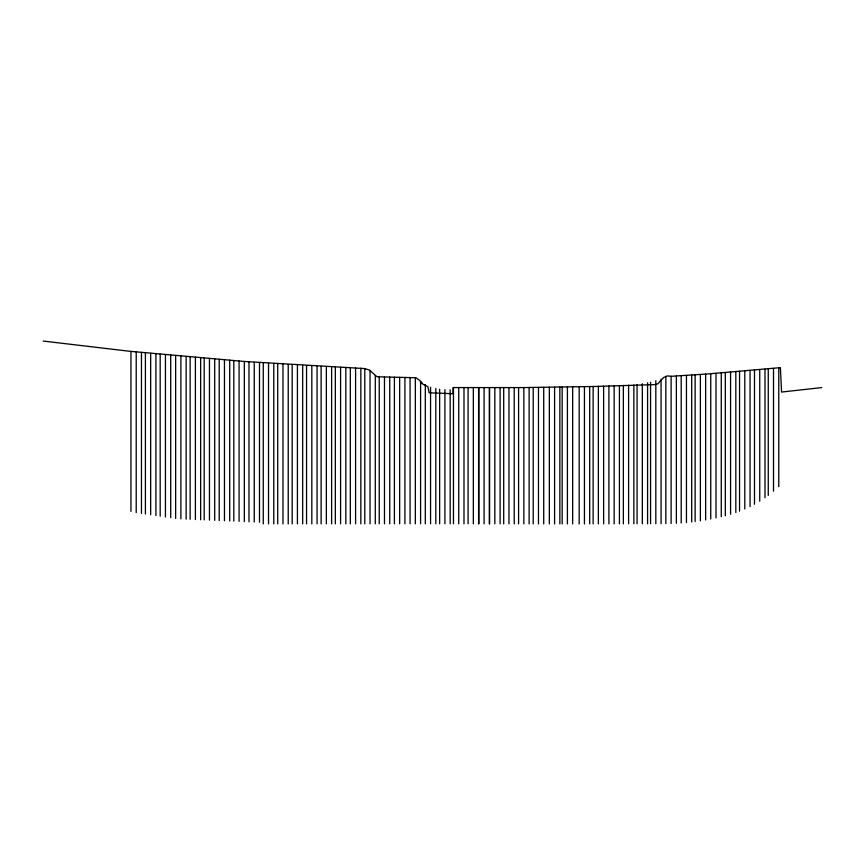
<?xml version="1.0" encoding="UTF-8"?>
<svg xmlns="http://www.w3.org/2000/svg" width="865" height="865" viewBox="0 0 865 865"><rect width="100%" height="100%" fill="white"/><g stroke="black" fill="none" stroke-linecap="round" stroke-linejoin="round"><path stroke-width="1.3" d="M660.2 381.206L663.693 377.475L667.553 375.907L671.067 376.307L707.916 373.95L780.392 367.636L781.571 392.05L821.75 387.596M660.136 381.292L657.973 383.736L655.767 384.579L595.553 386.45L522.795 387.585L453.055 387.574L453.022 393.705L429.137 392.818M422.261 383.282L422.001 382.903A8.823 8.823 0 0 0 421.017 381.822L420.368 381.195A11.969 11.969 0 0 1 419.503 380.297L415.989 377.735L377.054 376.783L369.42 370.025L364.619 368.577L244.287 361.462L129.263 351.233L43.25 341.059M424.629 384.795L427.84 386.677L429.105 392.256M778.77 367.83L778.77 486.692M773.515 368.414L773.515 491.158M768.261 368.923L768.261 495.396M764.995 369.204L764.995 497.786M759.74 369.647L759.74 501.235M754.485 370.079L754.485 504.273M750.052 370.436L750.052 506.566M744.797 370.89L744.797 508.988M739.543 371.345L739.543 511.139M735.823 371.68L735.823 512.513M730.568 372.134L730.568 514.232M725.313 372.588L725.313 515.724M721.269 372.923L721.269 516.729M716.015 373.345L716.015 517.919M710.76 373.745L710.76 519M705.645 374.113L705.645 519.952M700.39 374.491L700.39 520.827M695.136 374.837L695.136 521.573M691.708 375.064L691.708 522.006M686.453 375.399L686.453 522.557M681.198 375.724L681.198 523.001M676.365 376.005L676.365 523.303M671.11 376.307L671.11 523.53M665.855 376.307L665.855 523.671M661.076 379.194L661.076 523.736M655.821 380.654L655.821 523.768M650.567 382.254L650.567 523.768M647.582 382.784L647.582 523.779M642.327 383.714L642.327 523.79M637.073 384.644L637.073 523.801M633.861 385.044L633.861 523.812M628.606 385.239L628.606 523.833M623.351 385.433L623.351 523.844M619.416 385.595L619.416 523.866M614.161 385.79L614.161 523.876M608.906 385.995L608.906 523.898M603.629 386.179L603.629 523.909M598.375 386.363L598.375 523.92M593.12 386.514L593.12 523.931M589.692 386.612L589.692 523.931M584.437 386.731L584.437 523.941M579.172 386.817L579.172 523.941M572.662 386.914L572.662 523.941M567.408 386.99L567.408 523.941M562.153 387.055L562.153 523.941M559.85 387.088L559.85 523.941M554.584 387.174L554.584 523.941M549.329 387.25L549.329 523.931M543.717 387.336L543.717 523.92M538.462 387.412L538.462 523.92M533.208 387.488L533.208 523.909M529.11 387.531L529.11 523.898M523.844 387.585L523.844 523.898M518.589 387.617L518.589 523.887M514.21 387.639L514.21 523.876M508.955 387.65L508.955 523.866M503.7 387.65L503.7 523.866M500.1 387.639L500.1 523.855M494.845 387.617L494.845 523.844M489.59 387.585L489.59 523.844M489.352 387.585L489.352 523.844M484.097 387.552L484.097 523.833M478.842 387.531L478.842 523.822M478.605 387.531L478.605 523.822M473.339 387.509L473.339 523.822M468.084 387.498L468.084 523.812M463.986 387.509L463.986 523.812M458.731 387.52L458.731 523.812M453.476 387.563L453.476 523.812M450.157 389.758L450.157 523.812M444.902 389.618L444.902 523.801M439.647 389.228L439.647 523.801M435.819 388.385L435.819 523.801M430.565 387.217L430.565 523.812M425.31 384.968L425.31 523.812M420.595 381.411L420.595 523.812M415.341 377.735L415.341 523.812M410.075 377.605L410.075 523.812M404.917 377.475L404.917 523.822M399.662 377.345L399.662 523.822M394.397 377.216L394.397 523.822M389.737 377.097L389.737 523.833M384.482 376.967L384.482 523.833M379.227 376.426L379.227 523.844M375.291 375.583L375.291 523.844M370.036 370.642L370.036 523.844M364.781 368.587L364.781 523.855M360.846 368.241L360.846 523.855M355.591 367.863L355.591 523.855M350.336 367.593L350.336 523.866M345.838 367.398L345.838 523.866M340.583 367.214L340.583 523.866M335.328 367.03L335.328 523.876M331.619 366.89L331.619 523.876M326.364 366.663L326.364 523.876M321.11 366.414L321.11 523.887M317.066 366.198L317.066 523.887M311.811 365.906L311.811 523.887M306.545 365.592L306.545 523.887M302.674 365.365L302.674 523.898M297.419 365.062L297.419 523.898M292.165 364.76L292.165 523.898M288.229 364.533L288.229 523.898M282.974 364.241L282.974 523.898M277.719 363.927L277.719 523.898M273.783 363.689L273.783 523.898M268.528 363.354L268.528 523.898M263.263 362.986L263.263 523.898M259.5 362.705L259.5 522.201M254.245 362.294L254.245 521.984M248.99 361.862L248.99 521.779M244.33 361.473L244.33 521.584M239.075 361.019L239.075 521.368M233.82 360.554L233.82 521.163M229.712 360.197L229.712 520.99M224.457 359.732L224.457 520.784M219.202 359.278L219.202 520.557M214.704 358.889L214.704 520.362M209.449 358.445L209.449 520.135M204.194 357.991L204.194 519.908M200.658 357.688L200.658 519.757M195.393 357.245L195.393 519.53M190.138 356.802L190.138 519.303M186.148 356.456L186.148 519.13M180.893 356.002L180.893 518.903M175.638 355.547L175.638 518.459M170.697 355.115L170.697 517.724M165.442 354.65L165.442 516.956M160.187 354.185L160.187 516.178M155.916 353.796L155.916 515.551M150.661 353.32L150.661 514.772M145.406 352.823L145.406 513.994M141.471 352.444L141.471 513.41M136.216 351.936L136.216 512.642M130.961 351.406L130.961 511.399M424.596 384.947A5.233 5.233 0 0 1 422.066 383.465"/></g></svg>
